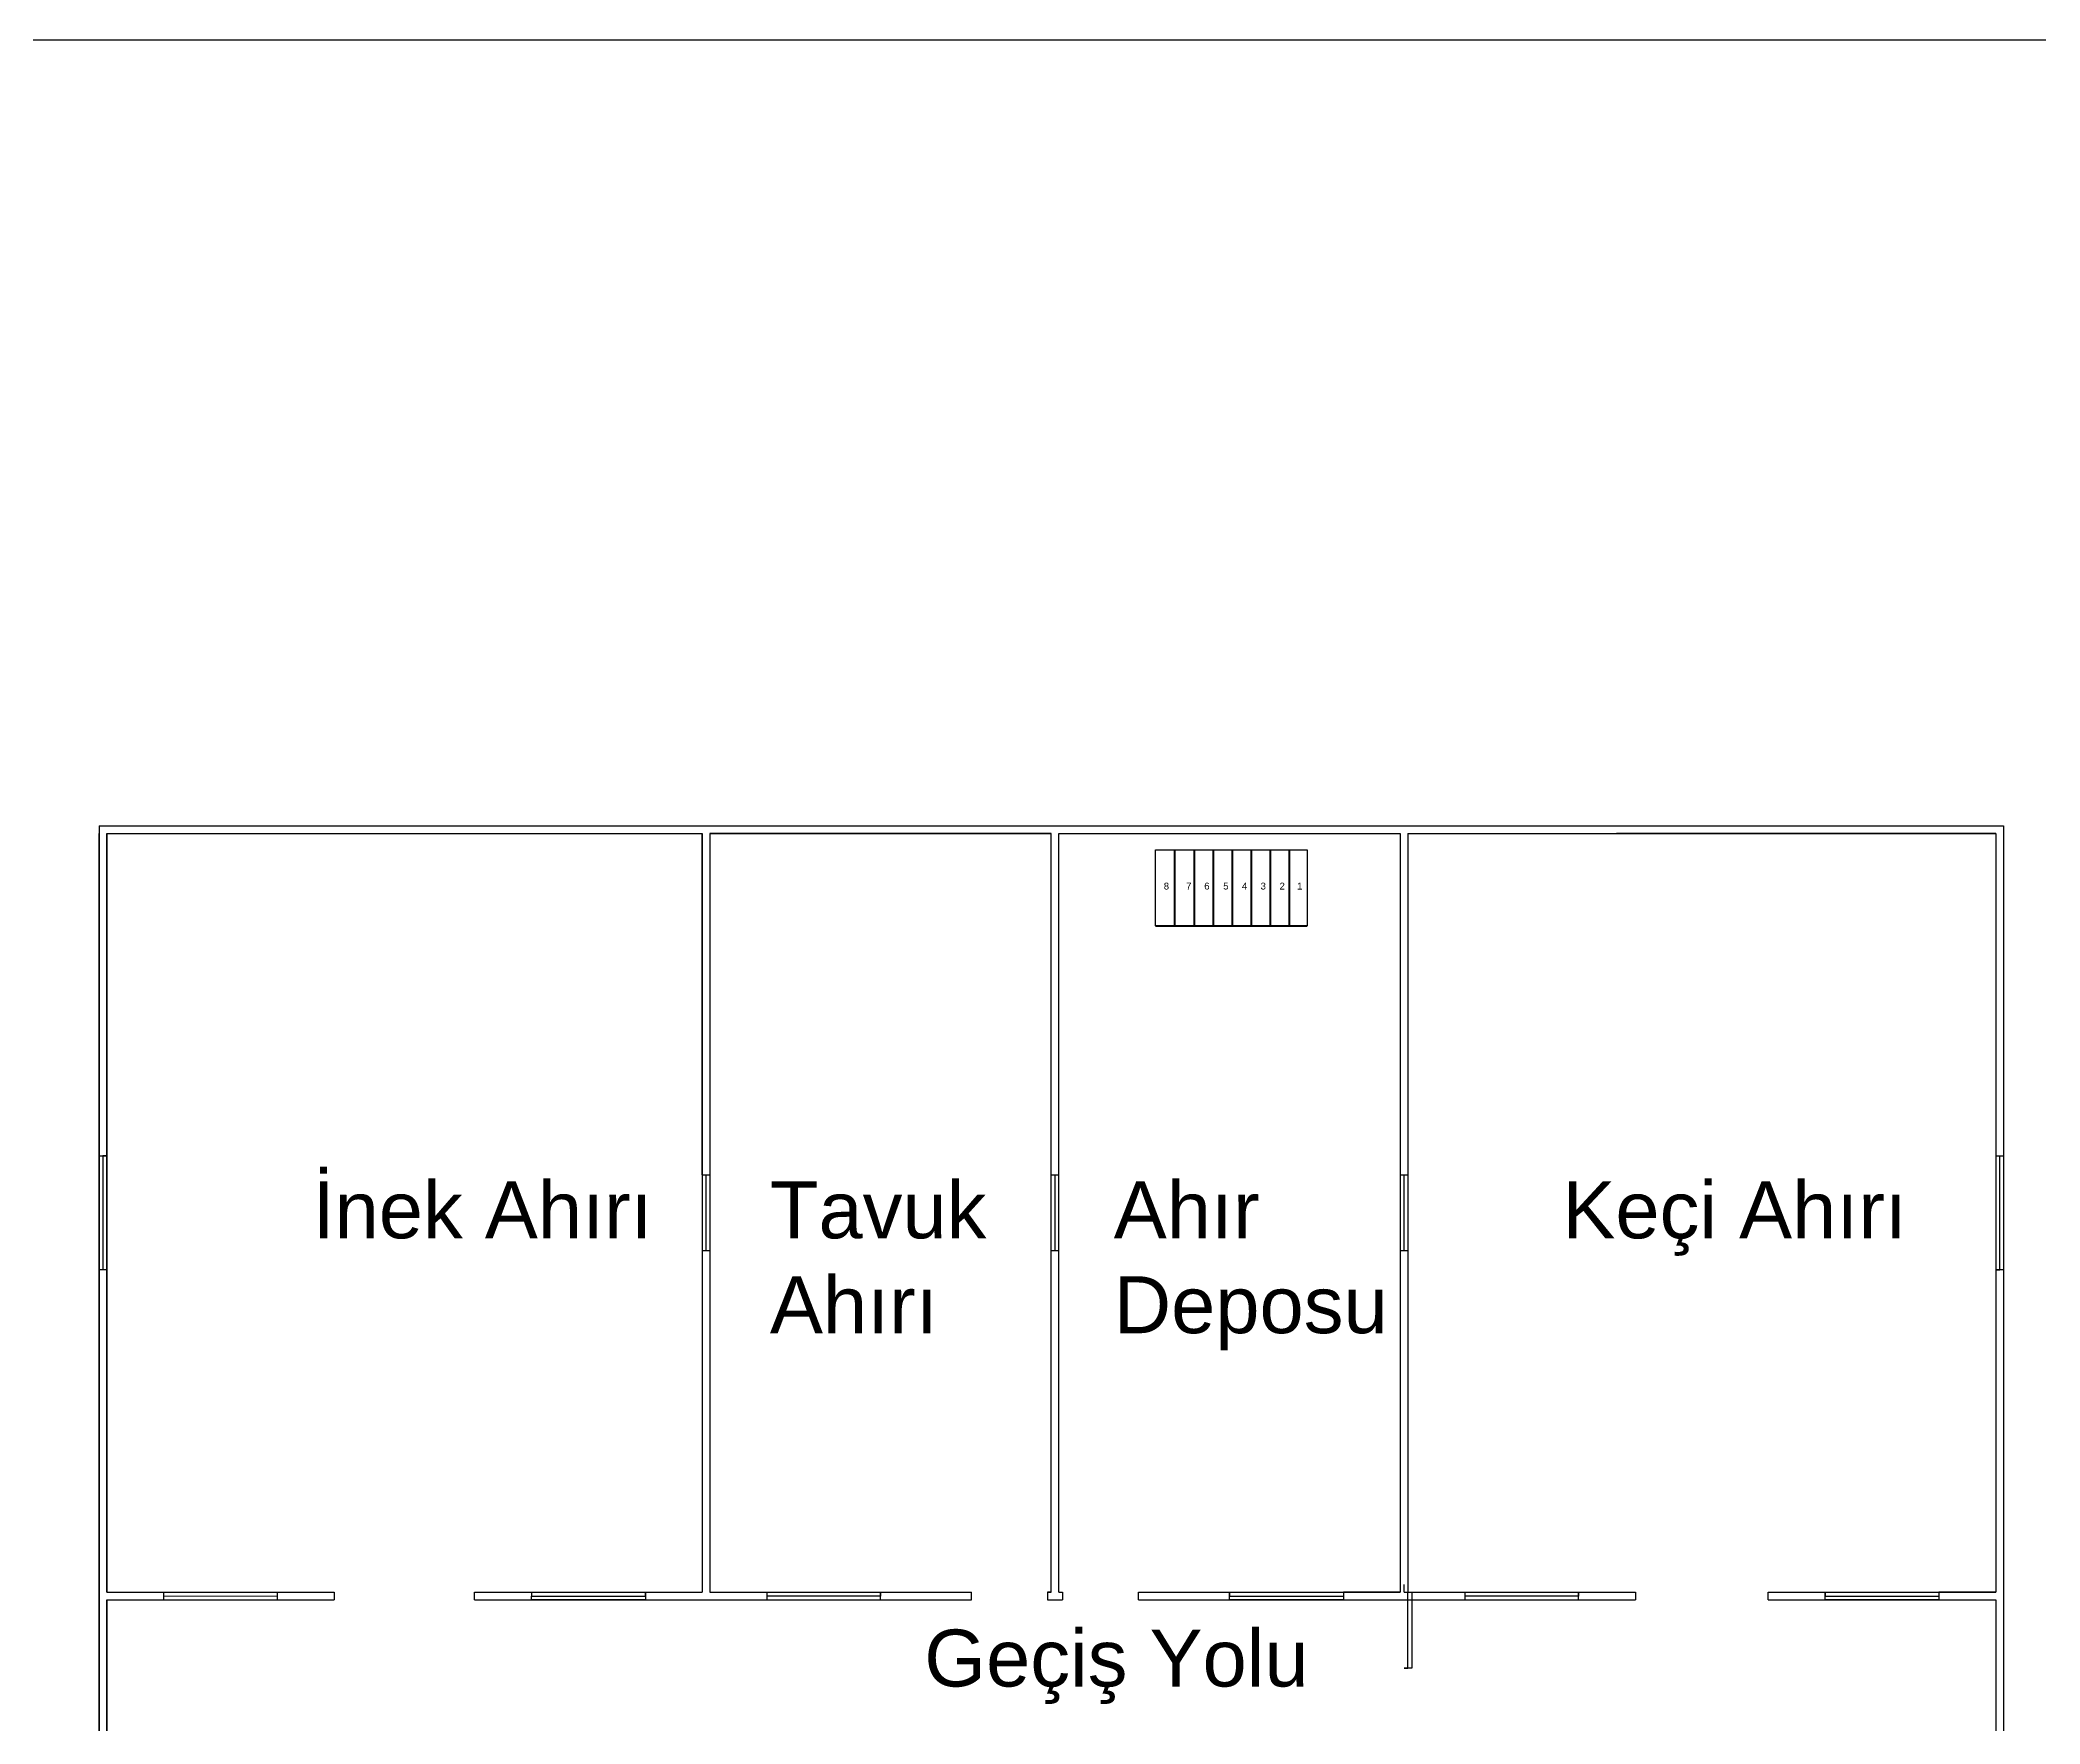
# Model space of a CAD drawing. Header units: millimetres. Extents: x 27207 to 63174, y 4783 to 28482.
# Drawn here: x 38551 to 41187, y 17118 to 19337 of the extents above; entities that cross this region are included whole.
import ezdxf

# ---------------------------------------------------------------- set-up
doc = ezdxf.new("R2010")
doc.units = ezdxf.units.MM
doc.header["$LTSCALE"] = 20
doc.layers.add('İsimler', color=2, linetype='Continuous')
doc.styles.add('Arial_3', font='Arial Unicode MS.ttf', dxfattribs={"height": 3})

msp = doc.modelspace()

# ---------------------------------------------------------------- linework, layer by layer
for p, q in [((38628.392, 18301.486), (41138.392, 18301.486)), ((38628.392, 18301.486), (38628.392, 17291.486)), ((41138.392, 18301.486), (41138.392, 14281.486)), ((38628.392, 14291.486), (38628.392, 18291.486)), ((38638.392, 17291.486), (38638.392, 18291.486)), ((38638.392, 18291.486), (39423.392, 18291.486)), ((38638.392, 18291.486), (38638.392, 17291.486)), ((38638.392, 18291.486), (38646.392, 18291.486)), ((38646.392, 18291.486), (39423.392, 18291.486)), ((39423.392, 18291.486), (39423.392, 17291.486)), ((39423.392, 18291.486), (39423.392, 17841.486)), ((39423.392, 17851.486), (39423.392, 18291.486)), ((39433.392, 18291.486), (39436.392, 18291.486)), ((39433.392, 18291.486), (39436.392, 18291.486)), ((39883.392, 18291.486), (39433.392, 18291.486)), ((39433.392, 18291.486), (39433.392, 17291.486)), ((39436.392, 18291.486), (39883.392, 18291.486)), ((39883.392, 17291.486), (39883.392, 18291.486)), ((39893.392, 17291.486), (39893.392, 18291.486)), ((39893.392, 18291.486), (40343.392, 18291.486)), ((39893.392, 18291.486), (40343.392, 18291.486)), ((40020.715, 18169.963), (40020.715, 18269.963)), ((40020.715, 18269.963), (40220.715, 18269.963)), ((40045.715, 18169.963), (40045.715, 18269.963)), ((40046.715, 18169.963), (40046.715, 18269.963)), ((40052.239, 18269.963), (40090.728, 18269.963)), ((40071.715, 18169.963), (40071.715, 18269.963)), ((40072.715, 18169.963), (40072.715, 18269.963)), ((40096.715, 18169.963), (40096.715, 18269.963)), ((40097.715, 18169.963), (40097.715, 18269.963)), ((40121.715, 18169.963), (40121.715, 18269.963)), ((40122.715, 18169.963), (40122.715, 18269.963)), ((40143.11, 18269.963), (40198.438, 18269.963)), ((40146.715, 18169.963), (40146.715, 18269.963)), ((40147.715, 18169.963), (40147.715, 18269.963)), ((40171.715, 18169.963), (40171.715, 18269.963)), ((40172.715, 18169.963), (40172.715, 18269.963)), ((40196.715, 18169.963), (40196.715, 18269.963)), ((40197.715, 18169.963), (40197.715, 18269.963)), ((40220.715, 18269.963), (40220.715, 18169.963)), ((40343.392, 18291.486), (40343.392, 17291.486)), ((40353.392, 18291.486), (40628.392, 18291.486)), ((40353.392, 18291.486), (40353.392, 17291.486)), ((40628.392, 18291.486), (41128.392, 18291.486)), ((41128.392, 18291.486), (40628.392, 18291.486)), ((41128.392, 18291.486), (41128.392, 17291.486)), ((41128.392, 18291.486), (41128.392, 17866.486)), ((40220.715, 18239.176), (40220.715, 18194.076)), ((40220.715, 18169.963), (40020.715, 18169.963)), ((40220.715, 18168.963), (40020.715, 18168.963)), ((38628.392, 17716.486), (38628.392, 17866.486)), ((38628.392, 17866.486), (38638.392, 17866.486)), ((38638.392, 17866.486), (38633.392, 17866.486)), ((38633.392, 17866.486), (38633.392, 17716.486)), ((39423.392, 17841.486), (39423.392, 17851.486)), ((41128.392, 17866.486), (41138.392, 17866.486)), ((41133.392, 17716.486), (41133.392, 17866.486)), ((41138.392, 17866.486), (41138.392, 17716.486)), ((39423.392, 17841.486), (39433.392, 17841.486)), ((39428.392, 17741.486), (39428.392, 17841.486)), ((39883.412, 17841.486), (39893.412, 17841.486)), ((39888.412, 17741.486), (39888.412, 17841.486)), ((40343.311, 17841.486), (40353.311, 17841.486)), ((40348.311, 17741.486), (40348.311, 17841.486)), ((39433.392, 17741.486), (39423.392, 17741.486)), ((39893.412, 17741.486), (39883.412, 17741.486)), ((40353.311, 17741.486), (40343.311, 17741.486)), ((38638.392, 17716.486), (38628.392, 17716.486)), ((38638.392, 17291.486), (38638.392, 17716.486)), ((41138.392, 17716.486), (41128.392, 17716.486)), ((41128.392, 17716.486), (41133.392, 17716.486)), ((40348.392, 17291.486), (40348.392, 17301.486)), ((38628.392, 17291.486), (38628.392, 16291.486)), ((38638.392, 17291.486), (38938.392, 17291.486)), ((38638.392, 17291.486), (38713.392, 17291.486)), ((38638.392, 17091.486), (38638.392, 17281.486)), ((38638.392, 17281.486), (38938.392, 17281.486)), ((38638.392, 17281.486), (38638.392, 17091.486)), ((38713.392, 17291.486), (38713.392, 17281.486)), ((38713.392, 17291.486), (38713.392, 17286.486)), ((38713.392, 17286.486), (38863.392, 17286.566)), ((38863.392, 17281.486), (38863.392, 17291.486)), ((38938.392, 17291.486), (38938.392, 17281.486)), ((39123.392, 17291.486), (39423.392, 17291.486)), ((39123.392, 17281.486), (39123.392, 17291.486)), ((39123.392, 17291.486), (39198.392, 17291.486)), ((39123.392, 17281.486), (39778.392, 17281.486)), ((39198.392, 17291.486), (39198.392, 17286.486)), ((39198.392, 17286.486), (39348.392, 17286.486)), ((39198.392, 17281.486), (39198.392, 17286.486)), ((39348.392, 17281.486), (39198.392, 17281.486)), ((39348.392, 17286.486), (39348.392, 17291.486)), ((39348.392, 17291.486), (39348.392, 17281.486)), ((39433.392, 17291.486), (39778.392, 17291.486)), ((39433.392, 17291.486), (39508.392, 17291.486)), ((39508.392, 17291.486), (39508.392, 17281.486)), ((39658.392, 17286.486), (39508.392, 17286.486)), ((39508.392, 17281.486), (39658.392, 17281.486)), ((39658.392, 17281.486), (39658.392, 17291.486)), ((39658.392, 17291.486), (39658.392, 17286.486)), ((39778.392, 17281.486), (39778.392, 17291.486)), ((39878.392, 17291.486), (39883.392, 17291.486)), ((39883.392, 17291.486), (39878.392, 17291.486)), ((39878.392, 17291.486), (39878.392, 17281.486)), ((39878.392, 17281.486), (39898.392, 17281.486)), ((39893.392, 17291.486), (39898.392, 17291.486)), ((39893.392, 17291.486), (39898.392, 17291.486)), ((39898.392, 17291.486), (39898.392, 17281.486)), ((39998.392, 17291.486), (40343.392, 17291.486)), ((39998.392, 17281.486), (39998.392, 17291.486)), ((39998.392, 17281.486), (40653.392, 17281.486)), ((40118.392, 17281.486), (40118.392, 17291.486)), ((40118.392, 17291.486), (40118.392, 17286.486)), ((40118.392, 17286.486), (40268.392, 17286.486)), ((40268.392, 17281.486), (40118.392, 17281.486)), ((40343.392, 17291.486), (40268.392, 17291.486)), ((40268.392, 17291.486), (40268.392, 17281.486)), ((40348.392, 17291.486), (40358.392, 17291.486)), ((40353.392, 17291.486), (40653.392, 17291.486)), ((40353.392, 17291.486), (40428.392, 17291.486)), ((40353.392, 17191.486), (40353.392, 17291.486)), ((40358.392, 17291.486), (40358.392, 17191.486)), ((40428.392, 17291.486), (40428.392, 17281.486)), ((40578.392, 17286.486), (40428.392, 17286.486)), ((40428.392, 17281.486), (40578.392, 17281.486)), ((40578.392, 17281.486), (40578.392, 17291.486)), ((40578.392, 17291.486), (40578.392, 17286.486)), ((40653.392, 17291.486), (40653.392, 17281.486)), ((40828.392, 17291.486), (41128.392, 17291.486)), ((40828.392, 17281.486), (40828.392, 17291.486)), ((40828.392, 17281.486), (41128.392, 17281.486)), ((40903.392, 17281.486), (40903.392, 17291.486)), ((40903.392, 17291.486), (40903.392, 17286.486)), ((40903.392, 17286.486), (41053.392, 17286.486)), ((41053.392, 17281.486), (40903.392, 17281.486)), ((41128.392, 17291.486), (41053.392, 17291.486)), ((41053.392, 17291.486), (41053.392, 17281.486)), ((41128.392, 17281.486), (41128.392, 17091.486)), ((40358.392, 17191.486), (40348.392, 17191.486)), ((40348.392, 17191.486), (40353.392, 17191.486))]:
    msp.add_line(p, q)
at = {"ltscale": 75}
msp.add_lwpolyline([(31075.758, 19337.371), (60086.905, 19337.371), (60086.905, 12848.811), (31075.758, 12848.811)], close=True, dxfattribs=at)

# ---------------------------------------------------------------- texts
at = {"char_height": 9, "attachment_point": 1, "style": 'Arial_3'}
for s, insert in [('8', (40031.634, 18226.691)), ('7', (40061.113, 18226.691)), ('6', (40084.995, 18226.691)), ('5', (40109.996, 18226.691)), ('4', (40134.624, 18226.691)), ('3', (40159.252, 18226.691)), ('2', (40184.253, 18226.691)), ('1', (40207.388, 18226.691))]:
    msp.add_mtext_dynamic_manual_height_columns(s, width=25, gutter_width=15, heights=[0], dxfattribs=dict(at, insert=insert))
at = {"layer": 'İsimler', "char_height": 75, "attachment_point": 1, "style": 'Arial_3'}
for s, width, insert in [('{\\fArial Unicode MS|b0|i0|c134|p34;İn}ek Ahırı', 498.24104, (38909.683, 17832.914)), ('Tavuk ^JAhırı', 498.24104, (39512.56, 17832.914)), ('Ahır^JDeposu', 498.24104, (39965.678, 17832.914)), ('Keçi Ahırı', 498.24104, (40557.035, 17832.914)), ('Geçiş {\\fArial Unicode MS|b0|i0|c134|p34;Yolu}', 781.93303, (39715.995, 17242.213))]:
    msp.add_mtext_dynamic_manual_height_columns(s, width=width, gutter_width=15, heights=[0], dxfattribs=dict(at, insert=insert))

doc.saveas('drawing.dxf')
